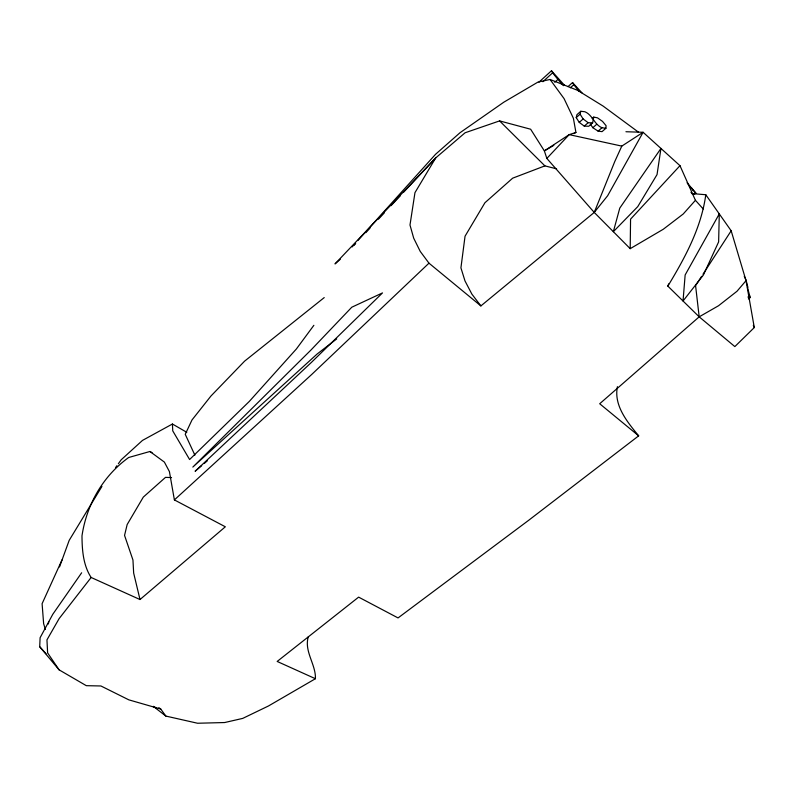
<?xml version="1.0" encoding="UTF-8"?>
<svg xmlns="http://www.w3.org/2000/svg" width="794" height="794" viewBox="0 0 794 794"><rect width="100%" height="100%" fill="white"/><g stroke="black" fill="none" stroke-linecap="round" stroke-linejoin="round"><path stroke-width="1.19" d="M156.408 708.02L153.292 706.352L165.867 716.079L197.577 723.245L224.652 722.54L242.716 718.401L268.481 705.975L315.417 678.721C315.992 664.469 303.943 651.437 308.28 636.778M679.982 165.678L695.425 200.306L683.237 213.983L663.258 229.268L630.198 248.671L630.565 219.144L679.982 165.678L643.11 132.29L625.93 131.735M165.867 716.079L160.755 709.052L128.827 699.851L100.917 685.976L86.298 685.669L59.084 669.838L39.7 646.713L40.107 637.721L52.791 614.278L81.653 572.782M590.27 124.013L592.83 127.695L598.1 131.139L602.06 131.635L605.921 128.251L606.08 125.68L602.547 121.413L597.485 117.84L593.743 117.105L592.205 118.455M617.404 386.668C613.603 405.645 627.429 422.11 638.674 435.837L528.655 520.308L398.052 617.931L358.63 597.128L277.166 661.452L315.417 678.721M593.743 117.105L592.622 122.842L588.751 126.256L584.275 126.127L579.243 122.395L576.226 117.611L576.92 114.693L580.781 111.269L584.9 111.755C592.661 114.961 594.24 124.589 601.971 127.745L605.921 128.251M705.787 194.738L731.175 230.796L746.032 280.669L754.3 327.555L734.847 346.591L699.186 316.836L667.853 286.128C684.944 257.871 701.271 227.928 705.787 194.738L691.653 193.547M48.365 623.965L48.831 621.722M576.226 117.611L580.096 114.177L580.781 111.269M667.853 286.128L668.657 283.905M59.52 566.926L69.197 540.347L101.94 486.404M594.24 212.425L614.774 161.529L621.791 146.106L643.11 132.29L607.658 195.711L594.24 212.425L480.886 305.918L428.978 263.171L420.244 251.42L413.694 238.17L409.992 225.02L414.964 192.644L435.737 157.887L465.095 132.767L499.585 120.906L530.64 129.224L544.356 150.89L546.838 158.423L594.24 212.425L630.198 248.671M61.982 559.939L42.102 603.688L43.63 623.677L45.417 629.463M701.628 276.332L695.584 285.642L699.186 316.836L599.698 403.749L638.674 435.837M702.968 274.258L731.175 230.796M115.497 467.666L116.926 465.691M118.346 463.726L121.204 459.776L142.483 440.412L172.417 424.016L186.779 432.303M152.061 452.679L149.917 451.498L128.688 457.493C102.952 476.003 86.625 504.627 81.99 535.821C82.08 550.044 83.171 565.278 91.141 577.476L59.113 618.635L46.955 639.885L47.62 652.916L59.084 669.838M313.868 325.312L296.38 348.983L249.276 401.456L189.607 459.528L172.745 430.864L172.417 424.016M746.032 280.669L736.991 291.269L718.51 305.759L699.186 316.836M352.119 246.954L355.424 243.282M357.905 240.532L435.559 154.284L460.014 132.727L503.803 102.198L537.925 82.11L550.063 79.469L577.546 90.308L603.112 106.078L638.386 132.092M353.975 245.316L355.662 243.51M365.776 232.692L369.994 228.186M378.42 219.174L384.316 212.861M391.065 205.656L400.335 195.741M403.709 192.138L435.737 157.887L334.999 263.916L340.318 259.241M546.838 158.423L569.199 134.633L575.928 132.439L573.397 118.296L564.048 98.585L550.063 79.469M428.978 263.171L311.655 374.52L174.392 499.912L225.337 526.789L140.002 599.539L91.141 577.476M538.977 82.129L551.493 70.755L564.266 85.067M542.858 81.722L552.624 72.84L551.493 70.755M554.728 82.288L557.904 79.42L552.624 72.84M567.988 86.645L572.534 82.556L582.032 92.928M570.37 87.777L573.794 84.7L572.534 82.556M579.243 122.395L583.124 118.961L588.156 122.703L592.622 122.842M584.275 126.127L588.156 122.703M592.83 127.695L596.701 124.291M598.1 131.139L601.971 127.745M201.666 465.671L195.106 471.269L311.585 362.233L382.5 292.907L351.792 307.218L311.139 349.846L192.843 467.071L317.143 353.995L336.706 338.919M204.475 463.269L207.284 460.867M694.234 194.381L695.812 193.071L687.078 182.769M324.23 297.591L244.621 361.131L210.936 396.037L191.999 419.957L185.24 434.308L194.887 455.161M747.928 297.075L749.665 295.705L747.452 287.249M748.385 298.951L750.122 297.591L749.665 295.705M553.825 145.352L544.356 150.89L569.199 134.633L621.791 146.106M573.824 133.67L575.928 132.439M556.584 168.824L544.892 165.877L512.656 178.174L484.926 202.748L465.046 236.205L460.927 267.856L464.976 280.897L471.874 294.108L480.886 305.918M171.544 477.591L165.509 477.363L143.307 497.104L127.159 524.556L124.549 535.404L132.955 560.018L133.66 573.06L140.002 599.539M158.879 707.692L160.755 709.052M149.917 451.498L164.378 462.088L169.41 471.576L174.392 499.912M499.585 120.906L544.892 165.877M39.7 646.713L46.102 653.79M695.425 200.306L703.236 208.971M690.969 192.277L692.626 194.113M688.378 184.774L695.812 193.071M557.904 79.42L563.403 85.683M573.794 84.7L579.074 91.231M580.096 114.177L583.124 118.961M692.031 188.307L693.202 190.441M744.256 276.252L746.062 280.123L747.898 287.299M753.308 325.332L754.3 327.555M749.179 295.279L750.122 297.591M719.285 213.904L718.63 241.882L703.405 275.002L683.039 301.005L685.143 274.962L719.285 213.904M660.955 148.448L657.035 174.591L637.761 206.619L613.345 231.689L619.777 208.107L660.955 148.448"/></g></svg>
